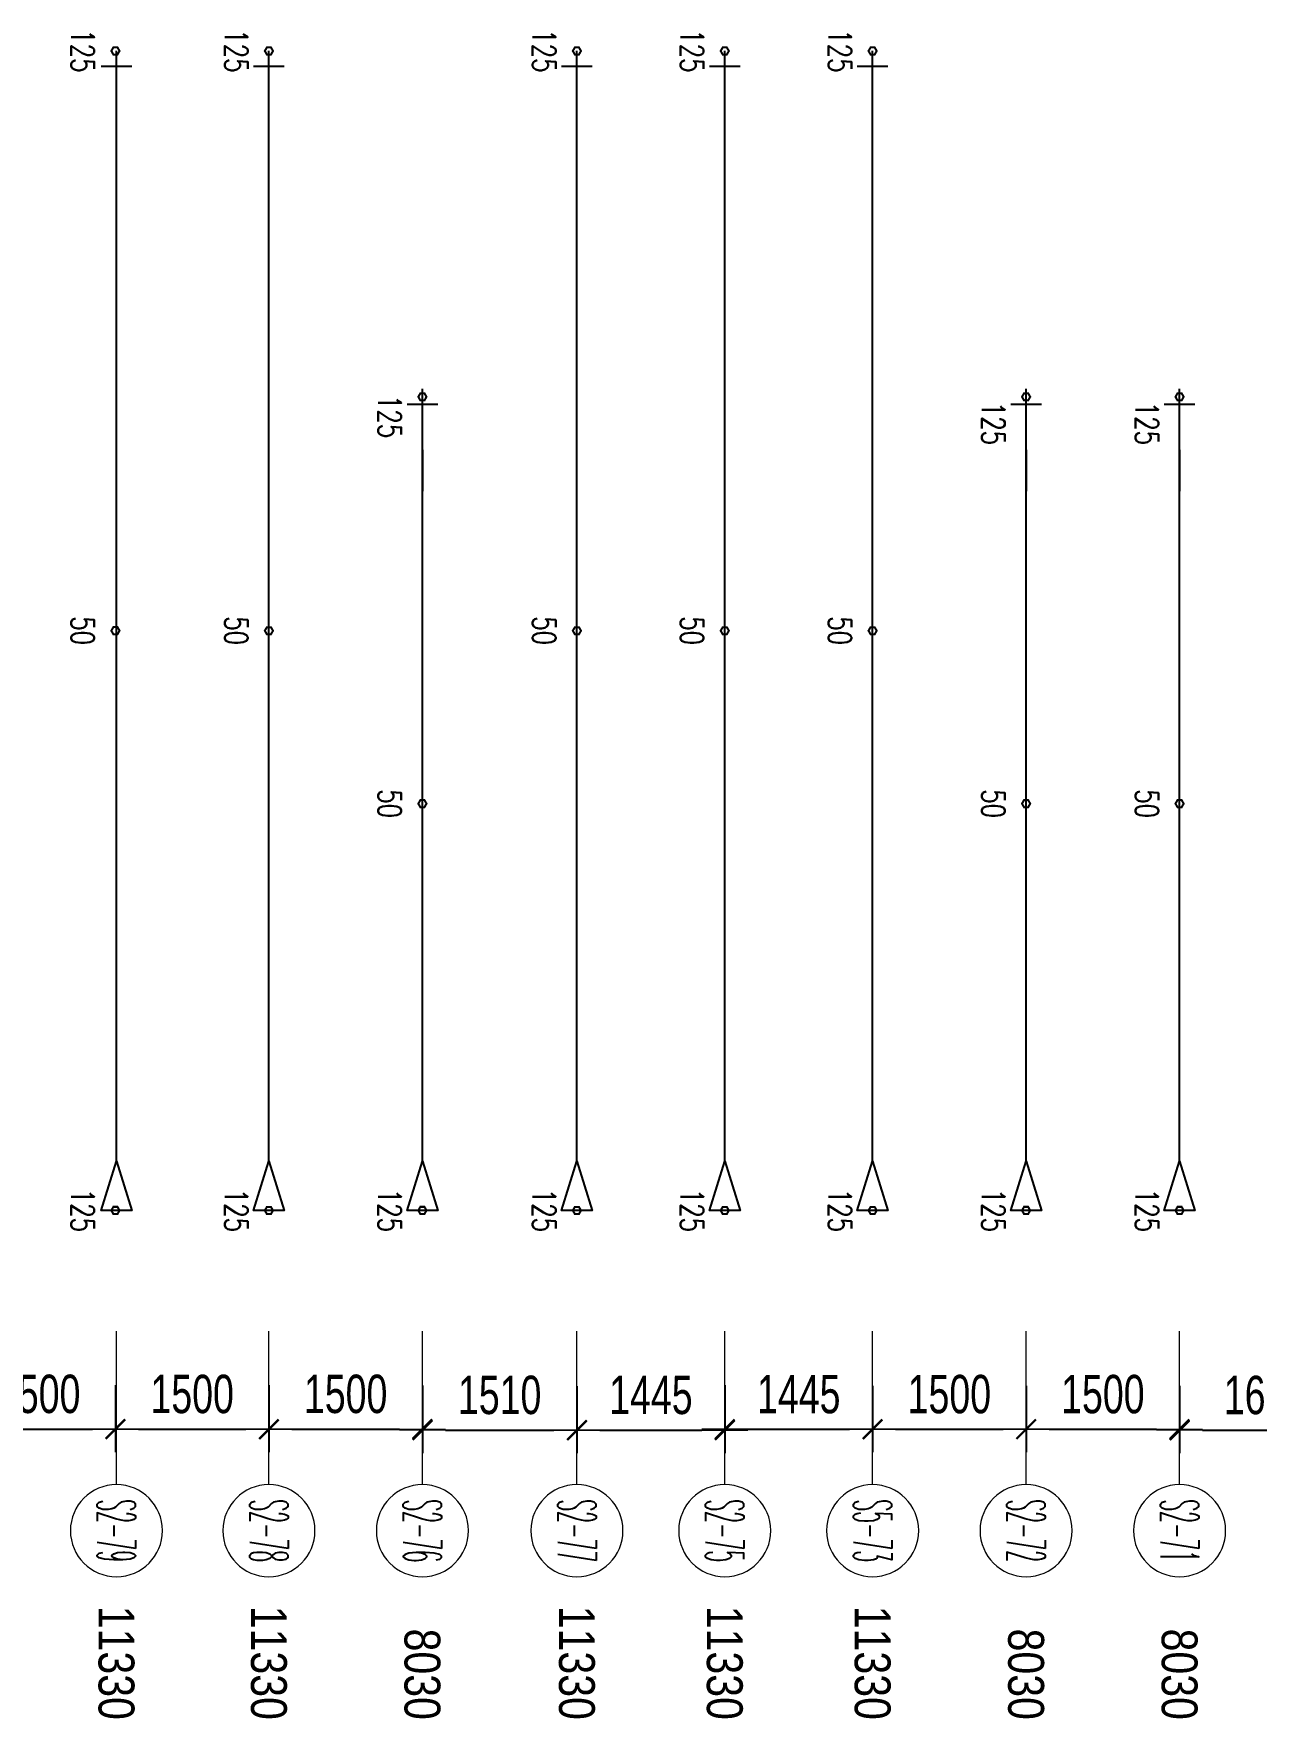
# Model space of a CAD drawing. Header units: millimetres. Extents: x 131629 to 591045, y -24154 to 44091.
# Drawn here: x 521001 to 532950, y 3307 to 19769 of the extents above; entities that cross this region are included whole.
import ezdxf
from ezdxf.enums import TextEntityAlignment as Align

# ---------------------------------------------------------------- set-up
doc = ezdxf.new("R2010")
doc.units = ezdxf.units.MM
doc.layers.get('0').update_dxf_attribs({"lineweight": 20})
doc.layers.get('Defpoints').update_dxf_attribs({"color": 151, "lineweight": 9})
doc.layers.add('ARES_TAG', color=3, linetype='Continuous')
doc.layers.add('NDC_S_TENDON', color=10, linetype='Continuous')
doc.layers.add('Current_plane_Column', color=7, linetype='Continuous', true_color=0x4b00ff)
doc.layers.add('NDC_LCAP', color=87, linetype='Continuous', plot=False)
for name, color, linetype, lineweight in [('NDC_S-ANNO', 7, 'Continuous', 20), ('NDC_S-TENDON', 6, 'Continuous', 35), ('NDC_S_DIM', 1, 'Continuous', 15), ('NDC_S_SYMBOL', 1, 'Continuous', 15)]:
    doc.layers.add(name, color=color, linetype=linetype, lineweight=lineweight)
doc.styles.add('ARES_BIGTEXT', font='VHARIALN.TTF')
doc.styles.add('ARES_ROMANS_0.36', font='romans.shx', dxfattribs={"width": 0.36, "bigfont": 'vns.shx'})
doc.styles.add('ARIAL', font='arial.ttf', dxfattribs={"width": 0.7})
doc.styles.add('NDC_ANNO', font='', dxfattribs={"width": 0.8})
doc.styles.get('NDC_ANNO').set_extended_font_data('Dotum')
doc.dimstyles.new('NDC_dim_150', dxfattribs={"dimscale": 150, "dimtxt": 2.5, "dimasz": 1.5, "dimexe": 1.5, "dimexo": 2.5, "dimgap": 1, "dimtad": 1, "dimdec": 0, "dimzin": 0, "dimdsep": 46, "dimtxsty": 'ARIAL', "dimblk": 'DIMMARK', "dimcen": 0.09, "dimdle": 1.2, "dimclrd": 1, "dimclre": 1, "dimclrt": 3, "dimadec": 0, "dimazin": 0, "dimtfac": 1, "dimtdec": 0, "dimtix": 1, "dimtofl": 0, "dimtmove": 0, "dimatfit": 3, "dimfxl": 4, "dimfxlon": 1, "dimtolj": 1, "dimtzin": 0, "dimarcsym": 0})

# ---------------------------------------------------------------- blocks, each defined once
blk = doc.blocks.new('*U315')
at = {"layer": 'NDC_S_SYMBOL', "color": 3}
blk.add_line((-7323, 0), (-5823, 0), dxfattribs=at)
blk.add_circle((-7773, 0), 450, dxfattribs=at)
at = {"layer": 'NDC_S_TENDON'}
for p, q in [((-3644, 0), (-3144, 0)), ((-3144, 0), (2787, 0)), ((2787, 0), (5686, 0)), ((5686, 0), (6686, 0)), ((6536, -150), (6536, 150))]:
    blk.add_line(p, q, dxfattribs=at)
blk.add_lwpolyline([(-4164, 0), (-4644, 150), (-4644, -150), (-4164, 0), (-3644, 0)], dxfattribs=at)
at = {"layer": 'ARES_TAG', "style": 'ARES_ROMANS_0.36', "width": 0.36}
blk.add_attdef('S3', text='', height=375, dxfattribs=at).set_placement((-7773, 0), align=Align.MIDDLE_CENTER)
at = {"layer": 'NDC_LCAP', "style": 'ARES_BIGTEXT'}
blk.add_attdef('L', text='', height=350, dxfattribs=at).set_placement((-8504, 0), align=Align.MIDDLE_RIGHT)
blk = doc.blocks.new('*U317')
at = {"layer": 'NDC_S_SYMBOL', "color": 3}
blk.add_line((-7323, 0), (-5823, 0), dxfattribs=at)
blk.add_circle((-7773, 0), 450, dxfattribs=at)
at = {"layer": 'NDC_S_TENDON'}
for p, q in [((-3644, 0), (-3144, 0)), ((-3144, 0), (2787, 0)), ((2787, 0), (2386, 0)), ((2386, 0), (3386, 0)), ((3236, -150), (3236, 150))]:
    blk.add_line(p, q, dxfattribs=at)
blk.add_lwpolyline([(-4164, 0), (-4644, 150), (-4644, -150), (-4164, 0), (-3644, 0)], dxfattribs=at)
at = {"layer": 'ARES_TAG', "style": 'ARES_ROMANS_0.36', "width": 0.36}
blk.add_attdef('S3', text='', height=375, dxfattribs=at).set_placement((-7773, 0), align=Align.MIDDLE_CENTER)
at = {"layer": 'NDC_LCAP', "style": 'ARES_BIGTEXT'}
blk.add_attdef('L', text='', height=350, dxfattribs=at).set_placement((-8504, 0), align=Align.MIDDLE_RIGHT)
blk = doc.blocks.new('*U322')
at = {"layer": 'NDC_S_SYMBOL', "color": 3}
blk.add_line((-7323, 0), (-5823, 0), dxfattribs=at)
blk.add_circle((-7773, 0), 450, dxfattribs=at)
at = {"layer": 'NDC_S_TENDON'}
for p, q in [((-3644, 0), (-3144, 0)), ((-3144, 0), (2787, 0)), ((2787, 0), (2386, 0)), ((2386, 0), (3386, 0)), ((3236, -150), (3236, 150))]:
    blk.add_line(p, q, dxfattribs=at)
blk.add_lwpolyline([(-4164, 0), (-4644, 150), (-4644, -150), (-4164, 0), (-3644, 0)], dxfattribs=at)
at = {"layer": 'ARES_TAG', "style": 'ARES_ROMANS_0.36', "width": 0.36}
blk.add_attdef('S3', text='', height=375, dxfattribs=at).set_placement((-7773, 0), align=Align.MIDDLE_CENTER)
at = {"layer": 'NDC_LCAP', "style": 'ARES_BIGTEXT'}
blk.add_attdef('L', text='', height=350, dxfattribs=at).set_placement((-8504, 0), align=Align.MIDDLE_RIGHT)
blk = doc.blocks.new('*U316')
at = {"layer": 'NDC_S_SYMBOL', "color": 3}
blk.add_line((-7323, 0), (-5823, 0), dxfattribs=at)
blk.add_circle((-7773, 0), 450, dxfattribs=at)
at = {"layer": 'NDC_S_TENDON'}
for p, q in [((-3644, 0), (-3144, 0)), ((-3144, 0), (2787, 0)), ((2787, 0), (2386, 0)), ((2386, 0), (3386, 0)), ((3236, -150), (3236, 150))]:
    blk.add_line(p, q, dxfattribs=at)
blk.add_lwpolyline([(-4164, 0), (-4644, 150), (-4644, -150), (-4164, 0), (-3644, 0)], dxfattribs=at)
at = {"layer": 'ARES_TAG', "style": 'ARES_ROMANS_0.36', "width": 0.36}
blk.add_attdef('S3', text='', height=375, dxfattribs=at).set_placement((-7773, 0), align=Align.MIDDLE_CENTER)
at = {"layer": 'NDC_LCAP', "style": 'ARES_BIGTEXT'}
blk.add_attdef('L', text='', height=350, dxfattribs=at).set_placement((-8504, 0), align=Align.MIDDLE_RIGHT)
blk = doc.blocks.new('TDX')
ref = blk.add_blockref('*U315', (139210, 3414, 2875), dxfattribs=dict(xscale=-1, rotation=270))
ref.add_attrib('L', '11330', dxfattribs={"layer": 'NDC_LCAP', "height": 350, "rotation": 270, "style": 'ARES_BIGTEXT'}).set_placement((139210, -6208, 2875), align=Align.MIDDLE_RIGHT)
ref.add_attrib('S3', 'S2-79', dxfattribs={"layer": 'ARES_TAG', "height": 375, "rotation": 270, "style": 'ARES_ROMANS_0.36', "width": 0.36}).set_placement((139210, -4360, 2875), align=Align.MIDDLE_CENTER)
ref = blk.add_blockref('*U315', (140700, 3414, 2867), dxfattribs=dict(xscale=-1, rotation=270))
ref.add_attrib('L', '11330', dxfattribs={"layer": 'NDC_LCAP', "height": 350, "rotation": 270, "style": 'ARES_BIGTEXT'}).set_placement((140700, -6208, 2867), align=Align.MIDDLE_RIGHT)
ref.add_attrib('S3', 'S2-78', dxfattribs={"layer": 'ARES_TAG', "height": 375, "rotation": 270, "style": 'ARES_ROMANS_0.36', "width": 0.36}).set_placement((140700, -4360, 2867), align=Align.MIDDLE_CENTER)
ref = blk.add_blockref('*U315', (143710, 3414, 2817), dxfattribs=dict(xscale=-1, rotation=270))
ref.add_attrib('L', '11330', dxfattribs={"layer": 'NDC_LCAP', "height": 350, "rotation": 270, "style": 'ARES_BIGTEXT'}).set_placement((143710, -6208, 2817), align=Align.MIDDLE_RIGHT)
ref.add_attrib('S3', 'S2-77', dxfattribs={"layer": 'ARES_TAG', "height": 375, "rotation": 270, "style": 'ARES_ROMANS_0.36', "width": 0.36}).set_placement((143710, -4360, 2817), align=Align.MIDDLE_CENTER)
ref = blk.add_blockref('*U315', (145155, 3414, 2851), dxfattribs=dict(xscale=-1, rotation=270))
ref.add_attrib('L', '11330', dxfattribs={"layer": 'NDC_LCAP', "height": 350, "rotation": 270, "style": 'ARES_BIGTEXT'}).set_placement((145155, -6208, 2851), align=Align.MIDDLE_RIGHT)
ref.add_attrib('S3', 'S2-75', dxfattribs={"layer": 'ARES_TAG', "height": 375, "rotation": 270, "style": 'ARES_ROMANS_0.36', "width": 0.36}).set_placement((145155, -4360, 2851), align=Align.MIDDLE_CENTER)
ref = blk.add_blockref('*U315', (146600, 3414, 2875), dxfattribs=dict(xscale=-1, rotation=270))
ref.add_attrib('L', '11330', dxfattribs={"layer": 'NDC_LCAP', "height": 350, "rotation": 270, "style": 'ARES_BIGTEXT'}).set_placement((146600, -6208, 2875), align=Align.MIDDLE_RIGHT)
ref.add_attrib('S3', 'S5-73', dxfattribs={"layer": 'ARES_TAG', "height": 375, "rotation": 270, "style": 'ARES_ROMANS_0.36', "width": 0.36}).set_placement((146600, -4360, 2875), align=Align.MIDDLE_CENTER)
ref = blk.add_blockref('*U316', (142200, 3414, 2874), dxfattribs=dict(xscale=-1, rotation=270))
ref.add_attrib('L', '8030', dxfattribs={"layer": 'NDC_LCAP', "height": 350, "rotation": 270, "style": 'ARES_BIGTEXT'}).set_placement((142200, -6208, 2874), align=Align.MIDDLE_RIGHT)
ref.add_attrib('S3', 'S2-76', dxfattribs={"layer": 'ARES_TAG', "height": 375, "rotation": 270, "style": 'ARES_ROMANS_0.36', "width": 0.36}).set_placement((142200, -4360, 2874), align=Align.MIDDLE_CENTER)
ref = blk.add_blockref('*U317', (148100, 3414, 2875), dxfattribs=dict(xscale=-1, rotation=270))
ref.add_attrib('L', '8030', dxfattribs={"layer": 'NDC_LCAP', "height": 350, "rotation": 270, "style": 'ARES_BIGTEXT'}).set_placement((148100, -6208, 2875), align=Align.MIDDLE_RIGHT)
ref.add_attrib('S3', 'S2-72', dxfattribs={"layer": 'ARES_TAG', "height": 375, "rotation": 270, "style": 'ARES_ROMANS_0.36', "width": 0.36}).set_placement((148100, -4360, 2875), align=Align.MIDDLE_CENTER)
ref = blk.add_blockref('*U322', (149600, 3414, 2875), dxfattribs=dict(xscale=-1, rotation=270))
ref.add_attrib('L', '8030', dxfattribs={"layer": 'NDC_LCAP', "height": 350, "rotation": 270, "style": 'ARES_BIGTEXT'}).set_placement((149600, -6208, 2875), align=Align.MIDDLE_RIGHT)
ref.add_attrib('S3', 'S2-71', dxfattribs={"layer": 'ARES_TAG', "height": 375, "rotation": 270, "style": 'ARES_ROMANS_0.36', "width": 0.36}).set_placement((149600, -4360, 2875), align=Align.MIDDLE_CENTER)
blk = doc.blocks.new('TDY')
at = {"layer": 'NDC_S-TENDON', "linetype": 'Continuous'}
for points, elevation in [([(13090, 10100, 20, 20, 0), (13070, 10135, 20, 20, 0), (13030, 10135, 20, 20, 0), (13010, 10100, 20, 20, 0), (13030, 10065, 20, 20, 0), (13070, 10065, 20, 20, 0)], 2875), ([(13090, 10100, 20, 20, 0), (13070, 10135, 20, 20, 0), (13030, 10135, 20, 20, 0), (13010, 10100, 20, 20, 0), (13030, 10065, 20, 20, 0), (13070, 10065, 20, 20, 0)], 2875), ([(14590, 10100, 20, 20, 0), (14570, 10134, 20, 20, 0), (14530, 10134, 20, 20, 0), (14510, 10100, 20, 20, 0), (14530, 10065, 20, 20, 0), (14570, 10065, 20, 20, 0)], 2875), ([(14590, 10100, 20, 20, 0), (14570, 10134, 20, 20, 0), (14530, 10134, 20, 20, 0), (14510, 10100, 20, 20, 0), (14530, 10065, 20, 20, 0), (14570, 10065, 20, 20, 0)], 2875), ([(17600, 10100, 20, 20, 0), (17580, 10134, 20, 20, 0), (17540, 10134, 20, 20, 0), (17520, 10100, 20, 20, 0), (17540, 10065, 20, 20, 0), (17580, 10065, 20, 20, 0)], 2875), ([(17600, 10100, 20, 20, 0), (17580, 10134, 20, 20, 0), (17540, 10134, 20, 20, 0), (17520, 10100, 20, 20, 0), (17540, 10065, 20, 20, 0), (17580, 10065, 20, 20, 0)], 2875), ([(19045, 10100, 20, 20, 0), (19025, 10134, 20, 20, 0), (18985, 10134, 20, 20, 0), (18965, 10100, 20, 20, 0), (18985, 10065, 20, 20, 0), (19025, 10065, 20, 20, 0)], 2875), ([(19045, 10100, 20, 20, 0), (19025, 10134, 20, 20, 0), (18985, 10134, 20, 20, 0), (18965, 10100, 20, 20, 0), (18985, 10065, 20, 20, 0), (19025, 10065, 20, 20, 0)], 2875), ([(20490, 10100, 20, 20, 0), (20470, 10134, 20, 20, 0), (20430, 10134, 20, 20, 0), (20410, 10100, 20, 20, 0), (20430, 10065, 20, 20, 0), (20470, 10065, 20, 20, 0)], 2875), ([(20490, 10100, 20, 20, 0), (20470, 10134, 20, 20, 0), (20430, 10134, 20, 20, 0), (20410, 10100, 20, 20, 0), (20430, 10065, 20, 20, 0), (20470, 10065, 20, 20, 0)], 2875), ([(16090, 6720, 20, 20, 0), (16070, 6755, 20, 20, 0), (16030, 6755, 20, 20, 0), (16010, 6720, 20, 20, 0), (16030, 6685, 20, 20, 0), (16070, 6685, 20, 20, 0)], 2875), ([(16090, 6720, 20, 20, 0), (16070, 6755, 20, 20, 0), (16030, 6755, 20, 20, 0), (16010, 6720, 20, 20, 0), (16030, 6685, 20, 20, 0), (16070, 6685, 20, 20, 0)], 2875), ([(21990, 6720, 20, 20, 0), (21970, 6755, 20, 20, 0), (21930, 6755, 20, 20, 0), (21910, 6720, 20, 20, 0), (21930, 6685, 20, 20, 0), (21970, 6685, 20, 20, 0)], 2875), ([(21990, 6720, 20, 20, 0), (21970, 6755, 20, 20, 0), (21930, 6755, 20, 20, 0), (21910, 6720, 20, 20, 0), (21930, 6685, 20, 20, 0), (21970, 6685, 20, 20, 0)], 2875), ([(23490, 6720, 20, 20, 0), (23470, 6755, 20, 20, 0), (23430, 6755, 20, 20, 0), (23410, 6720, 20, 20, 0), (23430, 6685, 20, 20, 0), (23470, 6685, 20, 20, 0)], 2875), ([(23490, 6720, 20, 20, 0), (23470, 6755, 20, 20, 0), (23430, 6755, 20, 20, 0), (23410, 6720, 20, 20, 0), (23430, 6685, 20, 20, 0), (23470, 6685, 20, 20, 0)], 2875), ([(13090, 4435, 20, 20, 0), (13070, 4470, 20, 20, 0), (13030, 4470, 20, 20, 0), (13010, 4435, 20, 20, 0), (13030, 4400, 20, 20, 0), (13070, 4400, 20, 20, 0)], 2800), ([(13090, 4435, 20, 20, 0), (13070, 4470, 20, 20, 0), (13030, 4470, 20, 20, 0), (13010, 4435, 20, 20, 0), (13030, 4400, 20, 20, 0), (13070, 4400, 20, 20, 0)], 2800), ([(14590, 4435, 20, 20, 0), (14570, 4469, 20, 20, 0), (14530, 4469, 20, 20, 0), (14510, 4435, 20, 20, 0), (14530, 4400, 20, 20, 0), (14570, 4400, 20, 20, 0)], 2800), ([(14590, 4435, 20, 20, 0), (14570, 4469, 20, 20, 0), (14530, 4469, 20, 20, 0), (14510, 4435, 20, 20, 0), (14530, 4400, 20, 20, 0), (14570, 4400, 20, 20, 0)], 2800), ([(17600, 4435, 20, 20, 0), (17580, 4469, 20, 20, 0), (17540, 4469, 20, 20, 0), (17520, 4435, 20, 20, 0), (17540, 4400, 20, 20, 0), (17580, 4400, 20, 20, 0)], 2800), ([(17600, 4435, 20, 20, 0), (17580, 4469, 20, 20, 0), (17540, 4469, 20, 20, 0), (17520, 4435, 20, 20, 0), (17540, 4400, 20, 20, 0), (17580, 4400, 20, 20, 0)], 2800), ([(19045, 4435, 20, 20, 0), (19025, 4469, 20, 20, 0), (18985, 4469, 20, 20, 0), (18965, 4435, 20, 20, 0), (18985, 4400, 20, 20, 0), (19025, 4400, 20, 20, 0)], 2800), ([(19045, 4435, 20, 20, 0), (19025, 4469, 20, 20, 0), (18985, 4469, 20, 20, 0), (18965, 4435, 20, 20, 0), (18985, 4400, 20, 20, 0), (19025, 4400, 20, 20, 0)], 2800), ([(20490, 4435, 20, 20, 0), (20470, 4469, 20, 20, 0), (20430, 4469, 20, 20, 0), (20410, 4435, 20, 20, 0), (20430, 4400, 20, 20, 0), (20470, 4400, 20, 20, 0)], 2800), ([(20490, 4435, 20, 20, 0), (20470, 4469, 20, 20, 0), (20430, 4469, 20, 20, 0), (20410, 4435, 20, 20, 0), (20430, 4400, 20, 20, 0), (20470, 4400, 20, 20, 0)], 2800), ([(16090, 2745, 20, 20, 0), (16070, 2780, 20, 20, 0), (16030, 2780, 20, 20, 0), (16010, 2745, 20, 20, 0), (16030, 2710, 20, 20, 0), (16070, 2710, 20, 20, 0)], 2800), ([(16090, 2745, 20, 20, 0), (16070, 2780, 20, 20, 0), (16030, 2780, 20, 20, 0), (16010, 2745, 20, 20, 0), (16030, 2710, 20, 20, 0), (16070, 2710, 20, 20, 0)], 2800), ([(21990, 2745, 20, 20, 0), (21970, 2780, 20, 20, 0), (21930, 2780, 20, 20, 0), (21910, 2745, 20, 20, 0), (21930, 2710, 20, 20, 0), (21970, 2710, 20, 20, 0)], 2800), ([(21990, 2745, 20, 20, 0), (21970, 2780, 20, 20, 0), (21930, 2780, 20, 20, 0), (21910, 2745, 20, 20, 0), (21930, 2710, 20, 20, 0), (21970, 2710, 20, 20, 0)], 2800), ([(23490, 2745, 20, 20, 0), (23470, 2780, 20, 20, 0), (23430, 2780, 20, 20, 0), (23410, 2745, 20, 20, 0), (23430, 2710, 20, 20, 0), (23470, 2710, 20, 20, 0)], 2800), ([(23490, 2745, 20, 20, 0), (23470, 2780, 20, 20, 0), (23430, 2780, 20, 20, 0), (23410, 2745, 20, 20, 0), (23430, 2710, 20, 20, 0), (23470, 2710, 20, 20, 0)], 2800), ([(13090, -1230, 20, 20, 0), (13070, -1195, 20, 20, 0), (13030, -1195, 20, 20, 0), (13010, -1230, 20, 20, 0), (13030, -1265, 20, 20, 0), (13070, -1265, 20, 20, 0)], 2875), ([(13090, -1230, 20, 20, 0), (13070, -1195, 20, 20, 0), (13030, -1195, 20, 20, 0), (13010, -1230, 20, 20, 0), (13030, -1265, 20, 20, 0), (13070, -1265, 20, 20, 0)], 2875), ([(14590, -1230, 20, 20, 0), (14570, -1196, 20, 20, 0), (14530, -1196, 20, 20, 0), (14510, -1230, 20, 20, 0), (14530, -1265, 20, 20, 0), (14570, -1265, 20, 20, 0)], 2875), ([(14590, -1230, 20, 20, 0), (14570, -1196, 20, 20, 0), (14530, -1196, 20, 20, 0), (14510, -1230, 20, 20, 0), (14530, -1265, 20, 20, 0), (14570, -1265, 20, 20, 0)], 2875), ([(16090, -1230, 20, 20, 0), (16070, -1195, 20, 20, 0), (16030, -1195, 20, 20, 0), (16010, -1230, 20, 20, 0), (16030, -1265, 20, 20, 0), (16070, -1265, 20, 20, 0)], 2875), ([(16090, -1230, 20, 20, 0), (16070, -1195, 20, 20, 0), (16030, -1195, 20, 20, 0), (16010, -1230, 20, 20, 0), (16030, -1265, 20, 20, 0), (16070, -1265, 20, 20, 0)], 2875), ([(17600, -1230, 20, 20, 0), (17580, -1196, 20, 20, 0), (17540, -1196, 20, 20, 0), (17520, -1230, 20, 20, 0), (17540, -1265, 20, 20, 0), (17580, -1265, 20, 20, 0)], 2875), ([(17600, -1230, 20, 20, 0), (17580, -1196, 20, 20, 0), (17540, -1196, 20, 20, 0), (17520, -1230, 20, 20, 0), (17540, -1265, 20, 20, 0), (17580, -1265, 20, 20, 0)], 2875), ([(19045, -1230, 20, 20, 0), (19025, -1196, 20, 20, 0), (18985, -1196, 20, 20, 0), (18965, -1230, 20, 20, 0), (18985, -1265, 20, 20, 0), (19025, -1265, 20, 20, 0)], 2875), ([(19045, -1230, 20, 20, 0), (19025, -1196, 20, 20, 0), (18985, -1196, 20, 20, 0), (18965, -1230, 20, 20, 0), (18985, -1265, 20, 20, 0), (19025, -1265, 20, 20, 0)], 2875), ([(20490, -1230, 20, 20, 0), (20470, -1196, 20, 20, 0), (20430, -1196, 20, 20, 0), (20410, -1230, 20, 20, 0), (20430, -1265, 20, 20, 0), (20470, -1265, 20, 20, 0)], 2875), ([(20490, -1230, 20, 20, 0), (20470, -1196, 20, 20, 0), (20430, -1196, 20, 20, 0), (20410, -1230, 20, 20, 0), (20430, -1265, 20, 20, 0), (20470, -1265, 20, 20, 0)], 2875), ([(21990, -1230, 20, 20, 0), (21970, -1195, 20, 20, 0), (21930, -1195, 20, 20, 0), (21910, -1230, 20, 20, 0), (21930, -1265, 20, 20, 0), (21970, -1265, 20, 20, 0)], 2875), ([(21990, -1230, 20, 20, 0), (21970, -1195, 20, 20, 0), (21930, -1195, 20, 20, 0), (21910, -1230, 20, 20, 0), (21930, -1265, 20, 20, 0), (21970, -1265, 20, 20, 0)], 2875), ([(23490, -1230, 20, 20, 0), (23470, -1195, 20, 20, 0), (23430, -1195, 20, 20, 0), (23410, -1230, 20, 20, 0), (23430, -1265, 20, 20, 0), (23470, -1265, 20, 20, 0)], 2875), ([(23490, -1230, 20, 20, 0), (23470, -1195, 20, 20, 0), (23430, -1195, 20, 20, 0), (23410, -1230, 20, 20, 0), (23430, -1265, 20, 20, 0), (23470, -1265, 20, 20, 0)], 2875)]:
    blk.add_lwpolyline(points, format="xyseb", close=True, dxfattribs=dict(at, elevation=elevation))
at = {"layer": 'NDC_S-ANNO', "linetype": 'Continuous', "char_height": 225, "attachment_point": 5, "rotation": 270, "line_spacing_factor": 0.75, "style": 'NDC_ANNO'}
for s, insert in [('\\FSTANDARD.shx;125', (12730, 10100, 2875)), ('\\FSTANDARD.shx;125', (14230, 10100, 2875)), ('\\FSTANDARD.shx;125', (17240, 10100, 2875)), ('\\FSTANDARD.shx;125', (18685, 10100, 2875)), ('\\FSTANDARD.shx;125', (20130, 10100, 2875)), ('\\FSTANDARD.shx;125', (15730, 6527, 2875)), ('\\FSTANDARD.shx;125', (21630, 6460, 2875)), ('\\FSTANDARD.shx;125', (23130, 6460, 2875)), ('\\FSTANDARD.shx;50', (12730, 4435, 2800)), ('\\FSTANDARD.shx;50', (14230, 4435, 2800)), ('\\FSTANDARD.shx;50', (17240, 4435, 2800)), ('\\FSTANDARD.shx;50', (18685, 4435, 2800)), ('\\FSTANDARD.shx;50', (20130, 4435, 2800)), ('\\FSTANDARD.shx;50', (15730, 2745, 2800)), ('\\FSTANDARD.shx;50', (21630, 2745, 2800)), ('\\FSTANDARD.shx;50', (23130, 2745, 2800)), ('\\FSTANDARD.shx;125', (12730, -1230, 2875)), ('\\FSTANDARD.shx;125', (14230, -1230, 2875)), ('\\FSTANDARD.shx;125', (15730, -1230, 2875)), ('\\FSTANDARD.shx;125', (17240, -1230, 2875)), ('\\FSTANDARD.shx;125', (18685, -1230, 2875)), ('\\FSTANDARD.shx;125', (20130, -1230, 2875)), ('\\FSTANDARD.shx;125', (21630, -1230, 2875)), ('\\FSTANDARD.shx;125', (23130, -1230, 2875))]:
    blk.add_mtext(s, dxfattribs=dict(at, insert=insert))
blk = doc.blocks.new('DIMMARK')
at = {"layer": 'NDC_S_DIM', "color": 1}
blk.add_line((-1.5, 0), (1, 0), dxfattribs=at)
at = {"layer": 'NDC_S_DIM', "color": 2, "const_width": 0.1}
blk.add_lwpolyline([(-0.424, -0.424), (0.424, 0.424)], dxfattribs=at)
blk = doc.blocks.new('*D156')
at = {"layer": 'Defpoints', "color": 0, "ltscale": 100, "transparency": 16777216}
for p in [(520300, 9568, 2833), (521800, 9567, 2801), (521800, 6133)]:
    blk.add_point(p, dxfattribs=at)
at = {"layer": 'NDC_S_DIM', "color": 1, "lineweight": -2, "ltscale": 100, "transparency": 16777216}
for p, q in [((520300, 6561), (520300, 5908)), ((521800, 6563), (521800, 5908)), ((520525, 6133), (521575, 6133))]:
    blk.add_line(p, q, dxfattribs=at)
at = {"layer": 'NDC_S_DIM', "color": 1, "lineweight": -2, "ltscale": 100, "transparency": 16777216, "xscale": 225, "yscale": 225, "zscale": 225, "rotation": 180}
blk.add_blockref('DIMMARK', (520300, 6133), dxfattribs=at)
at = {"layer": 'NDC_S_DIM', "color": 1, "lineweight": -2, "ltscale": 100, "transparency": 16777216, "xscale": 225, "yscale": 225, "zscale": 225}
blk.add_blockref('DIMMARK', (521800, 6133), dxfattribs=at)
at = {"layer": 'NDC_S_DIM', "color": 3, "ltscale": 100, "transparency": 16777216, "insert": (521050, 6475), "char_height": 375, "attachment_point": 5, "style": 'ARIAL'}
blk.add_mtext('\\A1;1500', dxfattribs=at)
blk = doc.blocks.new('*D157')
at = {"layer": 'Defpoints', "color": 0, "ltscale": 100, "transparency": 16777216}
for p in [(521800, 9567, 2801), (523300, 9567, 2801), (523300, 6132)]:
    blk.add_point(p, dxfattribs=at)
at = {"layer": 'NDC_S_DIM', "color": 1, "lineweight": -2, "ltscale": 100, "transparency": 16777216}
for p, q in [((521800, 6562), (521800, 5907)), ((523300, 6562), (523300, 5907)), ((522025, 6132), (523075, 6132))]:
    blk.add_line(p, q, dxfattribs=at)
at = {"layer": 'NDC_S_DIM', "color": 1, "lineweight": -2, "ltscale": 100, "transparency": 16777216, "xscale": 225, "yscale": 225, "zscale": 225, "rotation": 180}
blk.add_blockref('DIMMARK', (521800, 6132), dxfattribs=at)
at = {"layer": 'NDC_S_DIM', "color": 1, "lineweight": -2, "ltscale": 100, "transparency": 16777216, "xscale": 225, "yscale": 225, "zscale": 225}
blk.add_blockref('DIMMARK', (523300, 6132), dxfattribs=at)
at = {"layer": 'NDC_S_DIM', "color": 3, "ltscale": 100, "transparency": 16777216, "insert": (522550, 6474), "char_height": 375, "attachment_point": 5, "style": 'ARIAL'}
blk.add_mtext('\\A1;1500', dxfattribs=at)
blk = doc.blocks.new('*D158')
at = {"layer": 'Defpoints', "color": 0, "ltscale": 100, "transparency": 16777216}
for p in [(523300, 9567, 2801), (524800, 9568, 2832), (524800, 6133)]:
    blk.add_point(p, dxfattribs=at)
at = {"layer": 'NDC_S_DIM', "color": 1, "lineweight": -2, "ltscale": 100, "transparency": 16777216}
for p, q in [((523300, 6563), (523300, 5908)), ((524800, 6560), (524800, 5908)), ((523525, 6133), (524575, 6133))]:
    blk.add_line(p, q, dxfattribs=at)
at = {"layer": 'NDC_S_DIM', "color": 1, "lineweight": -2, "ltscale": 100, "transparency": 16777216, "xscale": 225, "yscale": 225, "zscale": 225, "rotation": 180}
blk.add_blockref('DIMMARK', (523300, 6133), dxfattribs=at)
at = {"layer": 'NDC_S_DIM', "color": 1, "lineweight": -2, "ltscale": 100, "transparency": 16777216, "xscale": 225, "yscale": 225, "zscale": 225}
blk.add_blockref('DIMMARK', (524800, 6133), dxfattribs=at)
at = {"layer": 'NDC_S_DIM', "color": 3, "ltscale": 100, "transparency": 16777216, "insert": (524050, 6475), "char_height": 375, "attachment_point": 5, "style": 'ARIAL'}
blk.add_mtext('\\A1;1500', dxfattribs=at)
blk = doc.blocks.new('*D141')
at = {"layer": 'Defpoints', "color": 0, "ltscale": 100, "transparency": 16777216}
for p in [(524800, 9568, 2832), (526310, 9558, 2801), (526310, 6124)]:
    blk.add_point(p, dxfattribs=at)
at = {"layer": 'NDC_S_DIM', "color": 1, "lineweight": -2, "ltscale": 100, "transparency": 16777216}
for p, q in [((524800, 6552), (524800, 5899)), ((526310, 6554), (526310, 5899)), ((525025, 6124), (526085, 6124))]:
    blk.add_line(p, q, dxfattribs=at)
at = {"layer": 'NDC_S_DIM', "color": 1, "lineweight": -2, "ltscale": 100, "transparency": 16777216, "xscale": 225, "yscale": 225, "zscale": 225, "rotation": 180}
blk.add_blockref('DIMMARK', (524800, 6124), dxfattribs=at)
at = {"layer": 'NDC_S_DIM', "color": 1, "lineweight": -2, "ltscale": 100, "transparency": 16777216, "xscale": 225, "yscale": 225, "zscale": 225}
blk.add_blockref('DIMMARK', (526310, 6124), dxfattribs=at)
at = {"layer": 'NDC_S_DIM', "color": 3, "ltscale": 100, "transparency": 16777216, "insert": (525555, 6465), "char_height": 375, "attachment_point": 5, "style": 'ARIAL'}
blk.add_mtext('\\A1;1510', dxfattribs=at)
blk = doc.blocks.new('*D142')
at = {"layer": 'Defpoints', "color": 0, "ltscale": 100, "transparency": 16777216}
for p in [(526310, 9558, 2801), (527755, 9567, 2801), (527755, 6123)]:
    blk.add_point(p, dxfattribs=at)
at = {"layer": 'NDC_S_DIM', "color": 1, "lineweight": -2, "ltscale": 100, "transparency": 16777216}
for p, q in [((526310, 6553), (526310, 5898)), ((527755, 6554), (527755, 5898)), ((526535, 6123), (527530, 6123))]:
    blk.add_line(p, q, dxfattribs=at)
at = {"layer": 'NDC_S_DIM', "color": 1, "lineweight": -2, "ltscale": 100, "transparency": 16777216, "xscale": 225, "yscale": 225, "zscale": 225, "rotation": 180}
blk.add_blockref('DIMMARK', (526310, 6123), dxfattribs=at)
at = {"layer": 'NDC_S_DIM', "color": 1, "lineweight": -2, "ltscale": 100, "transparency": 16777216, "xscale": 225, "yscale": 225, "zscale": 225}
blk.add_blockref('DIMMARK', (527755, 6123), dxfattribs=at)
at = {"layer": 'NDC_S_DIM', "color": 3, "ltscale": 100, "transparency": 16777216, "insert": (527033, 6465), "char_height": 375, "attachment_point": 5, "style": 'ARIAL'}
blk.add_mtext('\\A1;1445', dxfattribs=at)
blk = doc.blocks.new('*D143')
at = {"layer": 'Defpoints', "color": 0, "ltscale": 100, "transparency": 16777216}
for p in [(527755, 9567, 2801), (529200, 9567, 2875), (529200, 6132)]:
    blk.add_point(p, dxfattribs=at)
at = {"layer": 'NDC_S_DIM', "color": 1, "lineweight": -2, "ltscale": 100, "transparency": 16777216}
for p, q in [((527755, 6562), (527755, 5907)), ((529200, 6556), (529200, 5907)), ((527980, 6132), (528975, 6132))]:
    blk.add_line(p, q, dxfattribs=at)
at = {"layer": 'NDC_S_DIM', "color": 1, "lineweight": -2, "ltscale": 100, "transparency": 16777216, "xscale": 225, "yscale": 225, "zscale": 225, "rotation": 180}
blk.add_blockref('DIMMARK', (527755, 6132), dxfattribs=at)
at = {"layer": 'NDC_S_DIM', "color": 1, "lineweight": -2, "ltscale": 100, "transparency": 16777216, "xscale": 225, "yscale": 225, "zscale": 225}
blk.add_blockref('DIMMARK', (529200, 6132), dxfattribs=at)
at = {"layer": 'NDC_S_DIM', "color": 3, "ltscale": 100, "transparency": 16777216, "insert": (528478, 6473), "char_height": 375, "attachment_point": 5, "style": 'ARIAL'}
blk.add_mtext('\\A1;1445', dxfattribs=at)
blk = doc.blocks.new('*D144')
at = {"layer": 'Defpoints', "color": 0, "ltscale": 100, "transparency": 16777216}
for p in [(529200, 9567, 2875), (530700, 9567, 2875), (530700, 6132)]:
    blk.add_point(p, dxfattribs=at)
at = {"layer": 'NDC_S_DIM', "color": 1, "lineweight": -2, "ltscale": 100, "transparency": 16777216}
for p, q in [((529200, 6556), (529200, 5907)), ((530700, 6556), (530700, 5907)), ((529425, 6132), (530475, 6132))]:
    blk.add_line(p, q, dxfattribs=at)
at = {"layer": 'NDC_S_DIM', "color": 1, "lineweight": -2, "ltscale": 100, "transparency": 16777216, "xscale": 225, "yscale": 225, "zscale": 225, "rotation": 180}
blk.add_blockref('DIMMARK', (529200, 6132), dxfattribs=at)
at = {"layer": 'NDC_S_DIM', "color": 1, "lineweight": -2, "ltscale": 100, "transparency": 16777216, "xscale": 225, "yscale": 225, "zscale": 225}
blk.add_blockref('DIMMARK', (530700, 6132), dxfattribs=at)
at = {"layer": 'NDC_S_DIM', "color": 3, "ltscale": 100, "transparency": 16777216, "insert": (529950, 6473), "char_height": 375, "attachment_point": 5, "style": 'ARIAL'}
blk.add_mtext('\\A1;1500', dxfattribs=at)
blk = doc.blocks.new('*D145')
at = {"layer": 'Defpoints', "color": 0, "ltscale": 100, "transparency": 16777216}
for p in [(530700, 9567, 2875), (532200, 9567, 2875), (532200, 6132)]:
    blk.add_point(p, dxfattribs=at)
at = {"layer": 'NDC_S_DIM', "color": 1, "lineweight": -2, "ltscale": 100, "transparency": 16777216}
for p, q in [((530700, 6556), (530700, 5907)), ((532200, 6556), (532200, 5907)), ((530925, 6132), (531975, 6132))]:
    blk.add_line(p, q, dxfattribs=at)
at = {"layer": 'NDC_S_DIM', "color": 1, "lineweight": -2, "ltscale": 100, "transparency": 16777216, "xscale": 225, "yscale": 225, "zscale": 225, "rotation": 180}
blk.add_blockref('DIMMARK', (530700, 6132), dxfattribs=at)
at = {"layer": 'NDC_S_DIM', "color": 1, "lineweight": -2, "ltscale": 100, "transparency": 16777216, "xscale": 225, "yscale": 225, "zscale": 225}
blk.add_blockref('DIMMARK', (532200, 6132), dxfattribs=at)
at = {"layer": 'NDC_S_DIM', "color": 3, "ltscale": 100, "transparency": 16777216, "insert": (531450, 6473), "char_height": 375, "attachment_point": 5, "style": 'ARIAL'}
blk.add_mtext('\\A1;1500', dxfattribs=at)
blk = doc.blocks.new('*D146')
at = {"layer": 'Defpoints', "color": 0, "ltscale": 100, "transparency": 16777216}
for p in [(532200, 9567, 2875), (533880, 9558, 2801), (533880, 6123)]:
    blk.add_point(p, dxfattribs=at)
at = {"layer": 'NDC_S_DIM', "color": 1, "lineweight": -2, "ltscale": 100, "transparency": 16777216}
for p, q in [((532200, 6547), (532200, 5898)), ((533880, 6553), (533880, 5898)), ((532425, 6123), (533655, 6123))]:
    blk.add_line(p, q, dxfattribs=at)
at = {"layer": 'NDC_S_DIM', "color": 1, "lineweight": -2, "ltscale": 100, "transparency": 16777216, "xscale": 225, "yscale": 225, "zscale": 225, "rotation": 180}
blk.add_blockref('DIMMARK', (532200, 6123), dxfattribs=at)
at = {"layer": 'NDC_S_DIM', "color": 1, "lineweight": -2, "ltscale": 100, "transparency": 16777216, "xscale": 225, "yscale": 225, "zscale": 225}
blk.add_blockref('DIMMARK', (533880, 6123), dxfattribs=at)
at = {"layer": 'NDC_S_DIM', "color": 3, "ltscale": 100, "transparency": 16777216, "insert": (533040, 6464), "char_height": 375, "attachment_point": 5, "style": 'ARIAL'}
blk.add_mtext('\\A1;1680', dxfattribs=at)

msp = doc.modelspace()

# ---------------------------------------------------------------- block references
at = {"layer": 'Current_plane_Column'}
for name, p in [('TDX', (382600, 9500)), ('TDY', (508750, 9500))]:
    msp.add_blockref(name, p, dxfattribs=at)

# ---------------------------------------------------------------- dimensions: what is measured, and where the dimension line sits
at = {"layer": 'NDC_S_DIM', "ltscale": 100}
for base, p1, p2, picture, middle in [((521800, 6133.3), (520300, 9568, 2832.5), (521800, 9566.9, 2801), '*D156', (521050, 6474.8)), ((523300, 6132.2), (521800, 9566.9, 2801), (523300, 9566.9, 2801), '*D157', (522550, 6473.7)), ((524800, 6133), (523300, 9566.9, 2801), (524800, 9567.5, 2832.5), '*D158', (524050, 6474.5)), ((526310, 6123.8), (524800, 9567.5, 2832.5), (526310, 9557.7, 2801), '*D141', (525555, 6465.2)), ((527755, 6123.2), (526310, 9557.7, 2801), (527755, 9566.9, 2801), '*D142', (527032.5, 6464.7)), ((529200, 6132), (527755, 9566.9, 2801), (529200, 9566.7, 2875), '*D143', (528477.5, 6473.4)), ((530700, 6132), (529200, 9566.7, 2875), (530700, 9566.7, 2875), '*D144', (529950, 6473.4)), ((532200, 6132), (530700, 9566.7, 2875), (532200, 9566.7, 2875), '*D145', (531450, 6473.4)), ((533879.6, 6123), (532200, 9566.7, 2875), (533879.6, 9557.7, 2801), '*D146', (533039.8, 6464.4))]:
    dim = msp.add_linear_dim(base=base, p1=p1, p2=p2, dimstyle='NDC_dim_150', override={"dimtmove": 1}, dxfattribs=at)
    dim.commit()
    dim.dimension.update_dxf_attribs({"geometry": picture, "text_midpoint": middle})

doc.saveas('drawing.dxf')
